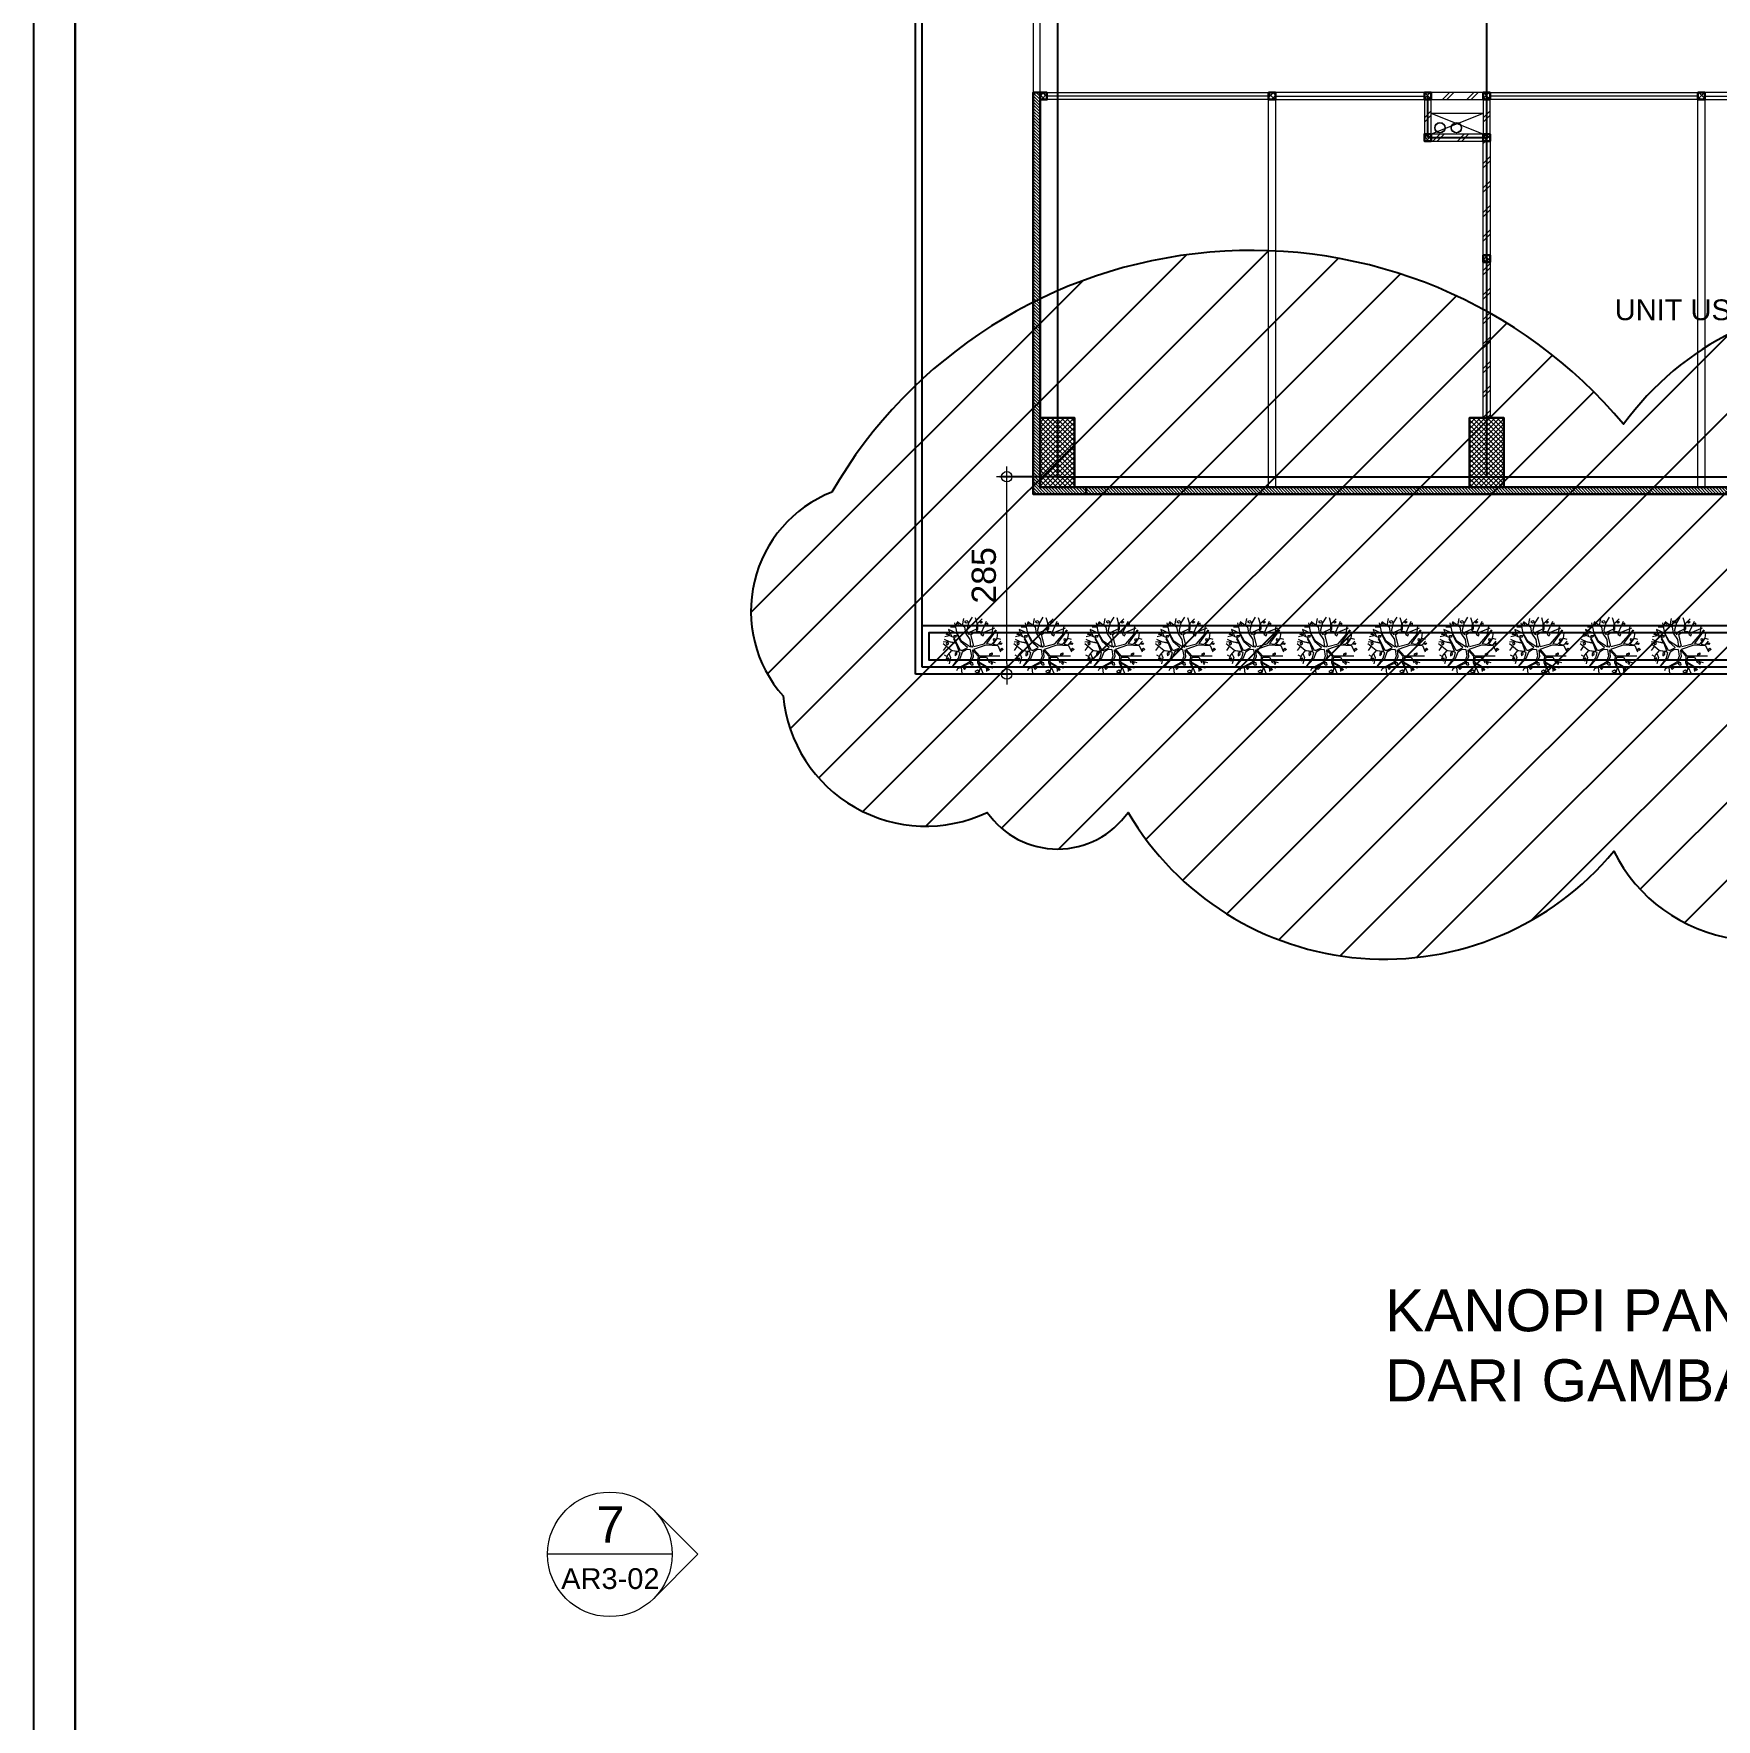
# Model space of a CAD drawing. Header units: millimetres. Extents: x -324 to 75, y -297 to 74.
# Drawn here: x -135.21 to -110.91, y 25.3 to 49.65 of the extents above; entities that cross this region are included whole.
import ezdxf
from ezdxf.enums import TextEntityAlignment as Align

# ---------------------------------------------------------------- set-up
doc = ezdxf.new("R2010")
doc.units = ezdxf.units.MM
doc.layers.get('defpoints').update_dxf_attribs({"color": 1})
for name, color, linetype, lineweight in [('ars', 11, 'Continuous', 0), ('KOL', 1, 'Continuous', 30), ('KOLOM', 4, 'Continuous', 9), ('KOP', 7, 'Continuous', 20), ('KOP GARIS', 1, 'Continuous', 30), ('lan', 7, 'Continuous', 15), ('NOT', 7, 'Continuous', 20), ('POHON', 62, 'Continuous', 5), ('tem', 5, 'Continuous', 20), ('u', 6, 'Continuous', 20)]:
    doc.layers.add(name, color=color, linetype=linetype, lineweight=lineweight)
doc.layers.add('as', color=1, linetype='Continuous', plot=False)
doc.styles.add('ATTR', font='romans.shx', dxfattribs={"width": 0.8, "height": 0.56})
doc.styles.add('BOLD', font='arial.ttf')
doc.styles.add('S', font='simplex', dxfattribs={"width": 0.75})
doc.styles.get("Standard").update_dxf_attribs({"font": 'arial.ttf'})
doc.dimstyles.new('sk-100', dxfattribs={"dimtxt": 0.35, "dimasz": 0.15, "dimexe": 0.1, "dimexo": 0, "dimgap": 0.15, "dimtad": 1, "dimdec": 0, "dimlfac": 100, "dimzin": 0, "dimdsep": 46, "dimtxsty": 'Standard', "dimblk": 'BULAT', "dimcen": 0.09, "dimclrd": 256, "dimclre": 256, "dimclrt": 256, "dimadec": 0, "dimazin": 0, "dimtfac": 1, "dimtdec": 0, "dimtofl": 0, "dimtmove": 0, "dimatfit": 3, "dimldrblk": 'BULAT', "dimfxl": 1, "dimtolj": 1, "dimtzin": 0, "dimlwd": -1, "dimarcsym": 0})

# ---------------------------------------------------------------- blocks, each defined once
blk = doc.blocks.new('Ntkn')
for p, q in [((0.424, 0.424), (0.849, 0)), ((0.6, 0), (-0.6, 0)), ((0.424, -0.424), (0.849, 0))]:
    blk.add_line(p, q)
blk.add_circle((0, 0), 0.6)
at = {"color": 5, "style": 'S', "width": 0.75, "flags": 4}
blk.add_attdef('NO', text='', height=0.3, dxfattribs=at).set_placement((0.005, 0.113), align=Align.CENTER)
at = {"style": 'S', "width": 0.75, "flags": 4}
blk.add_attdef('NOLBR', text='', height=0.2, dxfattribs=at).set_placement((0.005, -0.334), align=Align.CENTER)
blk = doc.blocks.new('BULAT')
for p, q in [((-1, 0), (1, 0)), ((0, -1), (0, 1))]:
    blk.add_line(p, q)
blk.add_circle((0, 0), 0.5)
blk = doc.blocks.new('*D80')
at = {"layer": 'defpoints', "color": 0}
for p in [(-121.157, 43.246), (-120.426, 43.246), (-120.426, 40.396)]:
    blk.add_point(p, dxfattribs=at)
at = {"layer": 'u', "lineweight": -2}
for p, q in [((-120.426, 43.246), (-121.257, 43.246)), ((-120.426, 40.396), (-121.257, 40.396))]:
    blk.add_line(p, q, dxfattribs=at)
at = {"layer": 'u'}
blk.add_line((-121.157, 40.546), (-121.157, 43.096), dxfattribs=at)
at = {"layer": 'u', "xscale": 0.15, "yscale": 0.15, "zscale": 0.15}
for p, rotation in [((-121.157, 43.246), 90), ((-121.157, 40.396), 270)]:
    blk.add_blockref('BULAT', p, dxfattribs=dict(at, rotation=rotation))
at = {"layer": 'u', "insert": (-121.486, 41.821), "char_height": 0.35, "attachment_point": 5, "rotation": 90}
blk.add_mtext('\\A1;285', dxfattribs=at)
blk = doc.blocks.new('K 10.10')
at = {"layer": 'ars'}
h = blk.add_hatch(dxfattribs=at)
h.set_pattern_fill('_USER', color=256, scale=0.05, angle=45, double=1, pattern_type=0)
h.set_pattern_definition([(45, (0, 0), (-0.035355339, 0.035355339), []), (135, (0, 0), (-0.035355339, -0.035355339), [])])
h.paths.add_polyline_path([(1560.538, 1380.407), (1560.638, 1380.407), (1560.638, 1380.507), (1560.538, 1380.507)])
at = {"layer": 'KOL'}
blk.add_lwpolyline([(1560.538, 1380.407), (1560.638, 1380.407), (1560.638, 1380.507), (1560.538, 1380.507)], close=True, dxfattribs=at)
blk = doc.blocks.new('k2')
at = {"layer": 'ars'}
h = blk.add_hatch(dxfattribs=at)
h.set_pattern_fill('_USER', color=256, scale=0.05, angle=45, double=1, pattern_type=0)
h.set_pattern_definition([(45, (0, -5), (-0.03535534, 0.03535534), []), (135, (0, -5), (-0.03535534, -0.03535534), [])])
h.paths.add_polyline_path([(-0.25, -0.5), (0.25, -0.5), (0.25, 0.5), (-0.25, 0.5)])
at = {"layer": 'KOL'}
blk.add_lwpolyline([(-0.25, -0.5), (0.25, -0.5), (0.25, 0.5), (-0.25, 0.5)], close=True, dxfattribs=at)
blk = doc.blocks.new('bola-3')
at = {"layer": 'POHON'}
for p, q in [((-1.31, 1.47), (-1.72, 1.49)), ((-1.21, 1.01), (-1.38, 1.8)), ((-1.2, 1.91), (-0.65, 1.5)), ((-0.8, 1.61), (-0.7, 2.14)), ((-0.65, 1.5), (-0.57, 1.01)), ((-0.32, 1.8), (-0.47, 1.24)), ((-0.05, 2.25), (-0.32, 1.8)), ((-0.25, 1.1), (0.3, 1.34)), ((0.18, 2.23), (0.33, 1.73)), ((0.37, 1.33), (0.26, 1.2)), ((0.31, 1.34), (0.33, 1.77)), ((0.36, 1.79), (0.37, 1.33)), ((0.39, 1.79), (0.73, 2.12)), ((0.69, 1.12), (1.06, 1.93)), ((0.75, 1.04), (1.69, 1.43)), ((1.55, 1.59), (1.47, 0.89)), ((-1.65, -0.31), (-2.28, 0.2)), ((-1.84, 0.34), (-2.27, 0.32)), ((-2.05, 0), (-2.27, -0.31)), ((-2.2, 0.55), (-1.82, 0.37)), ((-1.83, 0.82), (-2.16, 0.74)), ((-1.47, 0.67), (-2.06, 0.94)), ((-1.25, 1.01), (-1.87, 1.29)), ((-1.87, 1.27), (-1.62, 0.76)), ((-1.28, 0.22), (-1.84, 0.34)), ((-1.82, 0.37), (-1.35, 0.29)), ((-0.94, -0.31), (-1.47, 0.67)), ((-1.36, 0.34), (-1.47, 0.57)), ((-1.35, 0.29), (-1.36, 0.34)), ((-1.06, -0.37), (-1.28, 0.22)), ((-0.92, 0.36), (-1.25, 1.01)), ((-0.87, 0.39), (-1.21, 1.01)), ((-0.41, -0.1), (-0.92, 0.36)), ((-0.17, -0.05), (-0.87, 0.39)), ((-0.57, 1.01), (-0.24, 0.53)), ((-0.47, 1.24), (-0.44, 1.1)), ((-0.44, 1.1), (-0.28, 0.89)), ((-0.28, 0.89), (-0.25, 1.1)), ((-0.24, 0.53), (-0.17, -0.03)), ((-0.15, 0.92), (0.18, 1.12)), ((0.08, 0.02), (-0.15, 0.92)), ((0.08, -0.21), (1.04, 0.13)), ((0.09, 0), (0.88, 0.2)), ((0.18, 1.12), (0.75, 1.04)), ((0.27, 1.2), (0.69, 1.12)), ((0.88, 0.2), (1.81, 1.27)), ((1.04, 0.13), (1.92, 0.07)), ((1.81, 1.26), (1.06, 0.22)), ((1.06, 0.22), (1.46, 0.18)), ((1.46, 0.18), (1.87, 0.64)), ((1.87, 0.64), (1.55, 0.18)), ((1.55, 0.16), (1.91, 0.13)), ((1.88, 0.64), (1.94, 1.04)), ((1.88, 0.64), (2.13, 0.55)), ((1.91, 0.13), (2.16, 0.41)), ((1.92, 0.07), (2.14, -0.42)), ((-2, -0.77), (-2.19, -0.67)), ((-1.95, -0.67), (-2.05, -0.98)), ((-1.65, -0.31), (-1.95, -0.67)), ((-1.84, -0.56), (-1.71, -0.86)), ((-1.71, -0.86), (-1.83, -1.35)), ((-0.98, -0.47), (-1.65, -0.31)), ((-1.64, -0.31), (-1.06, -0.37)), ((-1.62, -1.62), (-1.1, -0.91)), ((-1.01, -0.97), (-1.62, -1.6)), ((-0.28, -1.21), (-1.18, -1.71)), ((-1.09, -0.91), (-0.98, -0.47)), ((-0.81, -0.45), (-1.01, -0.97)), ((-0.83, -0.31), (-0.94, -0.31)), ((-0.41, -0.12), (-0.83, -0.31)), ((-0.52, -0.28), (-0.81, -0.45)), ((-0.19, -0.24), (-0.52, -0.28)), ((-0.11, -0.75), (-0.28, -1.21)), ((0.03, -0.81), (-0.21, -1.3)), ((-0.19, -0.24), (-0.11, -0.75)), ((-0.02, -0.26), (0.41, -0.75)), ((-0.02, -0.28), (0.03, -0.81)), ((0.08, -0.23), (0.51, -0.74)), ((0.41, -0.75), (0.37, -1.25)), ((0.37, -1.25), (0.56, -1.67)), ((0.44, -1.25), (0.78, -2.06)), ((0.45, -1.27), (1.03, -1.57)), ((0.52, -0.84), (0.47, -1.18)), ((0.47, -1.18), (1.03, -1.53)), ((0.51, -0.74), (2.08, -0.74)), ((0.52, -0.84), (1.06, -0.82)), ((1.06, -0.82), (1.29, -1.28)), ((1.19, -1.09), (1.73, -1.25)), ((-1.18, -1.72), (-1.25, -1.88)), ((-0.21, -1.3), (-1.18, -1.72)), ((-0.9, -1.62), (-0.85, -2.08)), ((0.56, -1.67), (0.42, -2.18)), ((1.03, -1.53), (1.54, -1.65)), ((1.03, -1.57), (1.06, -1.94))]:
    blk.add_line(p, q, dxfattribs=at)
for points in [[(-1.23, 1.8), (-1.27, 1.66), (-1.14, 1.57), (-1.1, 1.71)], [(-0.43, 1.97), (-0.64, 1.91), (-0.5, 1.81), (-0.31, 1.84)], [(0.49, 1.88), (0.64, 1.95), (0.74, 1.86), (0.61, 1.79)], [(1.16, 1.78), (1, 1.73), (1, 1.6), (1.16, 1.62)], [(-1.9, 0.32), (-2.05, 0.25), (-2, 0.11), (-1.87, 0.2)], [(-1.73, 1.01), (-1.89, 1.06), (-1.98, 0.96), (-1.84, 0.9)], [(-1.44, 0.68), (-1.44, 0.83), (-1.27, 0.83), (-1.3, 0.7)], [(0, 0.02), (-0.07, 0), (-0.08, -0.05), (-0.03, -0.03)], [(0.69, 1.05), (0.62, 0.94), (0.79, 0.81), (0.85, 0.96)], [(1.67, 0.41), (1.59, 0.48), (1.62, 0.61), (1.71, 0.59)], [(2.03, 0.16), (2.08, 0.25), (2.25, 0.25), (2.17, 0.15)], [(-1.87, -0.88), (-1.98, -0.98), (-1.94, -1.11), (-1.83, -1.04)], [(-1.24, -0.45), (-1.37, -0.54), (-1.36, -0.72), (-1.22, -0.61)], [(-0.17, -1.26), (-0.17, -1.37), (-0.1, -1.42), (0.04, -1.42), (0.01, -1.28), (-0.07, -1.26)], [(1.32, -0.71), (1.32, -0.58), (1.48, -0.49), (1.48, -0.64)], [(1.43, -1.18), (1.38, -1.29), (1.48, -1.4), (1.53, -1.29)], [(2.1, -0.23), (2.24, -0.14), (2.35, -0.23), (2.22, -0.31)], [(-0.67, -1.53), (-0.75, -1.64), (-0.65, -1.79), (-0.53, -1.66)], [(0.48, -1.92), (0.35, -1.84), (0.16, -1.95), (0.33, -2.03)], [(1.07, -1.75), (1.17, -1.68), (1.29, -1.79), (1.19, -1.86)]]:
    blk.add_lwpolyline(points, close=True, dxfattribs=at)
at = {"layer": 'POHON', "style": 'ATTR', "width": 0.8, "flags": 9}
blk.add_attdef('ESTCODE', (-0.07, 0), '', height=0.00000926, dxfattribs=at)
blk = doc.blocks.new('A-2')
at = {"layer": 'ars'}
h = blk.add_hatch(dxfattribs=at)
h.set_pattern_fill('ANSI31', color=256, scale=0.25, angle=180, style=0)
h.set_pattern_definition([(135, (-37.18285, 49.56774), (0.02209709, 0.02209709), [])])
h.paths.add_polyline_path([(-36.418, 43.768), (-37.083, 43.768), (-37.183, 43.768), (-37.183, 49.568), (-37.083, 49.568), (-37.083, 43.868), (-36.418, 43.868)])
h = blk.add_hatch(dxfattribs=at)
h.set_pattern_fill('ANSI31', color=256, scale=0.25, angle=180, style=0)
h.set_pattern_definition([(135, (-37.18285, 49.56774), (0.022097087, 0.022097087), [])])
h.paths.add_polyline_path([(-5.983, 43.768), (-37.083, 43.768), (-37.183, 43.768), (-37.183, 49.568), (-37.083, 49.568), (-37.083, 43.868), (-5.983, 43.868)])
h = blk.add_hatch(dxfattribs=at)
h.set_pattern_fill('TEMBOK', color=256, scale=0.25)
h.set_pattern_definition([(45, (2.4592, 36.61602), (-0.1767767, 0.1767767), []), (45, (2.5217, 36.61602), (-0.1767767, 0.1767767), [])])
h.paths.add_polyline_path([(-31.433, 49.468), (-31.533, 49.468), (-31.533, 48.968), (-31.433, 48.968)])
h = blk.add_hatch(dxfattribs=at)
h.set_pattern_fill('TEMBOK', color=256, scale=0.25)
h.set_pattern_definition([(45, (4.1892, 40.11602), (-0.1767767, 0.1767767), []), (45, (4.2517, 40.11602), (-0.1767767, 0.1767767), [])])
h.paths.add_polyline_path([(-31.433, 49.568), (-30.683, 49.568), (-30.683, 49.468), (-31.433, 49.468)])
h = blk.add_hatch(dxfattribs=at)
h.set_pattern_fill('TEMBOK', color=256, scale=0.25)
h.set_pattern_definition([(45, (3.3092, 36.61602), (-0.1767767, 0.1767767), []), (45, (3.3717, 36.61602), (-0.1767767, 0.1767767), [])])
h.paths.add_polyline_path([(-30.583, 49.468), (-30.683, 49.468), (-30.683, 48.968), (-30.583, 48.968)])
h = blk.add_hatch(dxfattribs=at)
h.set_pattern_fill('TEMBOK', color=256, scale=0.25)
h.set_pattern_definition([(45, (4.1892, 40.71602), (-0.1767767, 0.1767767), []), (45, (4.2517, 40.71602), (-0.1767767, 0.1767767), [])])
h.paths.add_polyline_path([(-31.433, 48.968), (-30.683, 48.968), (-30.683, 48.868), (-31.433, 48.868)])
h = blk.add_hatch(dxfattribs=at)
h.set_pattern_fill('TEMBOK', color=256, scale=0.25)
h.set_pattern_definition([(225, (43.76715, 53.01774), (0.1767767, -0.1767767), []), (225, (43.70465, 53.01774), (0.1767767, -0.1767767), [])])
h.paths.add_polyline_path([(-30.583, 47.218), (-30.683, 47.218), (-30.683, 48.868), (-30.583, 48.868)])
h = blk.add_hatch(dxfattribs=at)
h.set_pattern_fill('TEMBOK', color=256, scale=0.25)
h.set_pattern_definition([(225, (43.76715, 51.11774), (0.1767767, -0.1767767), []), (225, (43.70465, 51.11774), (0.1767767, -0.1767767), [])])
h.paths.add_polyline_path([(-30.583, 44.868), (-30.683, 44.868), (-30.683, 47.118), (-30.583, 47.118)])
for p, q in [((-38.883, 41.168), (-38.883, 58.468)), ((-38.783, 41.868), (-38.783, 58.368)), ((-38.783, 41.868), (-7.833, 41.868)), ((-38.783, 41.268), (-38.783, 41.868)), ((-7.833, 41.168), (-38.883, 41.168)), ((-7.833, 41.268), (-38.783, 41.268))]:
    blk.add_line(p, q)
blk.add_lwpolyline([(-7.833, 41.368), (-38.683, 41.368), (-38.683, 41.768), (-7.833, 41.768)])
for centre, radius in [((-31.307, 49.06), 0.075), ((-31.307, 49.06), 0.071), ((-31.07, 49.06), 0.075), ((-31.07, 49.06), 0.071)]:
    blk.add_circle(centre, radius, dxfattribs=at)
at = {"layer": 'as'}
for p, q in [((-36.833, 57.118), (-36.833, 44.018)), ((-30.633, 57.118), (-30.633, 44.018)), ((-31.483, 48.918), (-31.483, 49.518)), ((-31.483, 48.918), (-30.633, 48.918)), ((-36.833, 44.018), (37.567, 44.018))]:
    blk.add_line(p, q, dxfattribs=at)
at = {"layer": 'KOL'}
for points in [[(-36.418, 43.768), (-37.083, 43.768), (-37.183, 43.768), (-37.183, 49.568), (-37.083, 49.568), (-37.083, 43.868), (-36.418, 43.868), (-36.418, 43.768)], [(-5.983, 43.768), (-37.083, 43.768), (-37.183, 43.768), (-37.183, 49.568), (-37.083, 49.568), (-37.083, 43.868), (-5.983, 43.868), (-5.983, 43.768)]]:
    blk.add_lwpolyline(points, dxfattribs=at)
at = {"layer": 'lan'}
for p, q in [((-33.783, 49.518), (-36.983, 49.518)), ((-33.683, 49.518), (-31.533, 49.518)), ((-27.583, 49.518), (-30.583, 49.518)), ((-27.483, 49.518), (-25.333, 49.518))]:
    blk.add_line(p, q, dxfattribs=at)
for points in [[(-37.183, 49.568), (-37.083, 49.568), (-37.083, 51.568), (-37.183, 51.568)], [(-36.983, 49.468), (-36.983, 49.568), (-33.783, 49.568), (-33.783, 49.468)], [(-33.683, 43.868), (-33.783, 43.868), (-33.783, 49.468), (-33.683, 49.468)], [(-31.533, 49.468), (-31.533, 49.568), (-33.683, 49.568), (-33.683, 49.468)], [(-30.583, 49.468), (-30.583, 49.568), (-27.583, 49.568), (-27.583, 49.468)], [(-27.483, 43.868), (-27.583, 43.868), (-27.583, 49.468), (-27.483, 49.468)], [(-25.333, 49.468), (-25.333, 49.568), (-27.483, 49.568), (-27.483, 49.468)]]:
    blk.add_lwpolyline(points, close=True, dxfattribs=at)
for points in [[(-30.683, 49.268), (-31.433, 48.968)], [(-30.683, 48.968), (-31.433, 49.268)], [(-30.683, 49.268), (-31.433, 49.268)]]:
    blk.add_lwpolyline(points, dxfattribs=at)
at = {"layer": 'tem'}
for points in [[(-31.433, 49.468), (-31.533, 49.468), (-31.533, 48.968), (-31.433, 48.968)], [(-30.683, 49.568), (-31.433, 49.568), (-31.433, 49.468), (-30.683, 49.468)], [(-30.583, 49.468), (-30.683, 49.468), (-30.683, 48.968), (-30.583, 48.968)], [(-31.433, 48.868), (-30.683, 48.868), (-30.683, 48.968), (-31.433, 48.968)]]:
    blk.add_lwpolyline(points, close=True, dxfattribs=at)
at = {"layer": 'tem', "ltscale": 2}
for points in [[(-30.583, 47.218), (-30.683, 47.218), (-30.683, 48.868), (-30.583, 48.868)], [(-30.583, 44.868), (-30.683, 44.868), (-30.683, 47.118), (-30.583, 47.118)]]:
    blk.add_lwpolyline(points, close=True, dxfattribs=at)
at = {"layer": 'KOL', "xscale": -1}
for p in [(-36.833, 44.368), (-30.633, 44.368)]:
    blk.add_blockref('k2', p, dxfattribs=at)
at = {"layer": 'KOLOM', "xscale": -1}
blk.add_blockref('K 10.10', (1523.555, -1330.939), dxfattribs=at)
at = {"layer": 'KOLOM', "extrusion": (0, 0, -1), "xscale": -1, "zscale": -1}
for p, rotation in [((1597.621, -1330.939), 359.9999999999999), ((1594.321, -1330.939), 359.9999999999999), ((1588.121, -1330.939), 359.9999999999999), ((-1529.955, 1427.625), 180)]:
    blk.add_blockref('K 10.10', p, dxfattribs=dict(at, rotation=rotation))
at = {"layer": 'KOLOM', "extrusion": (0, 0, -1), "zscale": -1}
for p in [(-1529.105, -1330.939), (-1529.955, -1330.939), (-1529.105, -1331.539), (-1529.955, -1331.539)]:
    blk.add_blockref('K 10.10', p, dxfattribs=at)
at = {"layer": 'POHON', "linetype": 'ByBlock', "lineweight": -3, "xscale": 0.1875, "yscale": 0.1875, "zscale": 0.1875}
for p in [(-38.054, 41.568), (-37.032, 41.568), (-36.01, 41.568), (-34.988, 41.568), (-33.966, 41.568), (-32.943, 41.568), (-31.921, 41.568), (-30.899, 41.568), (-29.877, 41.568), (-28.854, 41.568), (-27.832, 41.568)]:
    blk.add_blockref('bola-3', p, dxfattribs=at)
blk = doc.blocks.new('KOP A3 DED')
blk.add_lwpolyline([(-21, 29.697), (21, 29.697), (21, 0), (-21, 0), (-21, 29.697)])
at = {"layer": 'KOP GARIS'}
blk.add_lwpolyline([(-20.8, 29.497), (20.8, 29.497), (20.8, 0.2), (-20.8, 0.2)], close=True, dxfattribs=at)
at = {"layer": 'KOP', "style": 'BOLD'}
for tag, p in [('JUDUL1', (15.9445, 4.0923)), ('JUDUL2', (15.9445, 3.7473)), ('JUDUL3', (15.9445, 3.4272)), ('NO', (17.2146, 1.1006)), ('REFF', (17.207, 0.7266)), ('FILE', (17.1894, 0.3359))]:
    blk.add_attdef(tag, p, '', height=0.12, dxfattribs=at)
for tag, p in [('SCALE1', (18.1706, 1.9482)), ('NAME', (16.3626, 1.7379)), ('SCALE2', (18.1692, 1.7325)), ('DATE', (19.9002, 1.7571)), ('SCALE3', (18.17, 1.521))]:
    blk.add_attdef(tag, text='', height=0.12, dxfattribs=at).set_placement(p, align=Align.MIDDLE_CENTER)

msp = doc.modelspace()

# ---------------------------------------------------------------- hatches: boundary and pattern name
at = {"layer": 'defpoints'}
h = msp.add_hatch(dxfattribs=at)
h.set_pattern_fill('ANSI31', color=2, scale=0.25, style=0)
edge = h.paths.add_edge_path()
edge.add_arc((-123.004, 41.306), 1.847, 111.5995, 221.5995)
edge.add_arc((-122.323, 40.269), 2.071, 185.2704, 295.2704)
edge.add_arc((-120.422, 39.109), 1.242, 215, 325)
edge.add_arc((-115.702, 40.572), 4.295, 210.4289, 320.4289)
edge.add_arc((-110.3, 38.881), 2.337, 206.5782, 316.5782)
edge.add_arc((-105.727, 39.289), 3.511, 215, 325)
edge.add_arc((-101.378, 38.306), 1.798, 215, 325)
edge.add_arc((-97.895, 38.734), 2.484, 215.9871, 325.9871)
edge.add_arc((-95.163, 38.025), 0.957, 225.2986, 335.2986)
edge.add_arc((-93.869, 38.288), 0.787, 237.3676, 347.3676)
edge.add_arc((-92.248, 39.288), 1.449, 233.9595, 343.9595)
edge.add_arc((-90.978, 39.585), 0.708, 279.9695, 389.9695)
edge.add_arc((-90.473, 41.587), 1.651, 273.7659, 383.7659)
edge.add_arc((-92.395, 41.258), 3.574, 16.1419, 126.1419)
edge.add_arc((-96.895, 42.261), 3.045, 38.2225, 148.2225)
edge.add_arc((-102.29, 41.9), 3.425, 35, 145)
edge.add_arc((-108.722, 41.43), 4.368, 33.8774, 143.8774)
edge.add_arc((-117.624, 39.511), 7.005, 39.906, 149.906)

# ---------------------------------------------------------------- linework, layer by layer
at = {"layer": 'defpoints', "color": 2}
msp.add_lwpolyline([(-123.684, 43.023, 0.520567), (-124.386, 40.079, 0.520567), (-121.439, 38.397, 0.520567), (-119.405, 38.397, 0.520567), (-112.391, 37.836, 0.520567), (-108.603, 37.275, 0.520567), (-102.851, 37.275, 0.520567), (-99.905, 37.275, 0.520567), (-95.836, 37.345, 0.520567), (-94.293, 37.625, 0.520567), (-93.1, 38.116, 0.520567), (-90.856, 38.887, 0.520567), (-90.365, 39.939, 0.520567), (-88.962, 42.252, 0.520567), (-94.503, 44.145, 0.520567), (-99.484, 43.865, 0.520567), (-105.095, 43.865, 0.520567), (-112.25, 44.005, 0.520567)], format="xyb", close=True, dxfattribs=at)

# ---------------------------------------------------------------- block references
at = {"xscale": 3, "yscale": 3, "zscale": 3}
msp.add_blockref('KOP A3 DED', (-72.209, -15.093), dxfattribs=at)
msp.add_blockref('A-2', (-83.593, -0.772))
at = {"layer": 'NOT'}
ref = msp.add_blockref('Ntkn', (-126.889, 27.679), dxfattribs=dict(at, xscale=1.500000000000001, yscale=1.500000000000001, zscale=1.500000000000001))
ref.add_attrib('NO', '7', dxfattribs={"layer": '0', "height": 0.525, "flags": 4}).set_placement((-126.881, 27.849), align=Align.CENTER)
ref.add_attrib('NOLBR', 'AR3-02', dxfattribs={"layer": '0', "height": 0.3, "flags": 4}).set_placement((-126.881, 27.178), align=Align.CENTER)

# ---------------------------------------------------------------- texts
at = {"layer": 'defpoints', "color": 2, "insert": (-115.693, 31.507), "char_height": 0.60634, "attachment_point": 1}
msp.add_mtext_dynamic_manual_height_columns('KANOPI PANJANG DARI AS MENJADI 285 CM DARI GAMBAR AWAL 330', width=18.63232, gutter_width=1, heights=[0], dxfattribs=at)
at = {"layer": 'NOT', "insert": (-112.454, 45.808), "char_height": 0.3, "attachment_point": 1}
msp.add_mtext_dynamic_manual_height_columns('\\pi0.077964;UNIT USAHA', width=2.66173, gutter_width=1, heights=[0], dxfattribs=at)

# ---------------------------------------------------------------- dimensions: what is measured, and where the dimension line sits
at = {"layer": 'u'}
dim = msp.add_linear_dim(base=(-121.157, 43.246), p1=(-120.426, 40.396), p2=(-120.426, 43.246), angle=90, dimstyle='sk-100', dxfattribs=at)
dim.commit()
dim.dimension.update_dxf_attribs({"geometry": '*D80', "text_midpoint": (-121.486, 41.821)})

doc.saveas('drawing.dxf')
